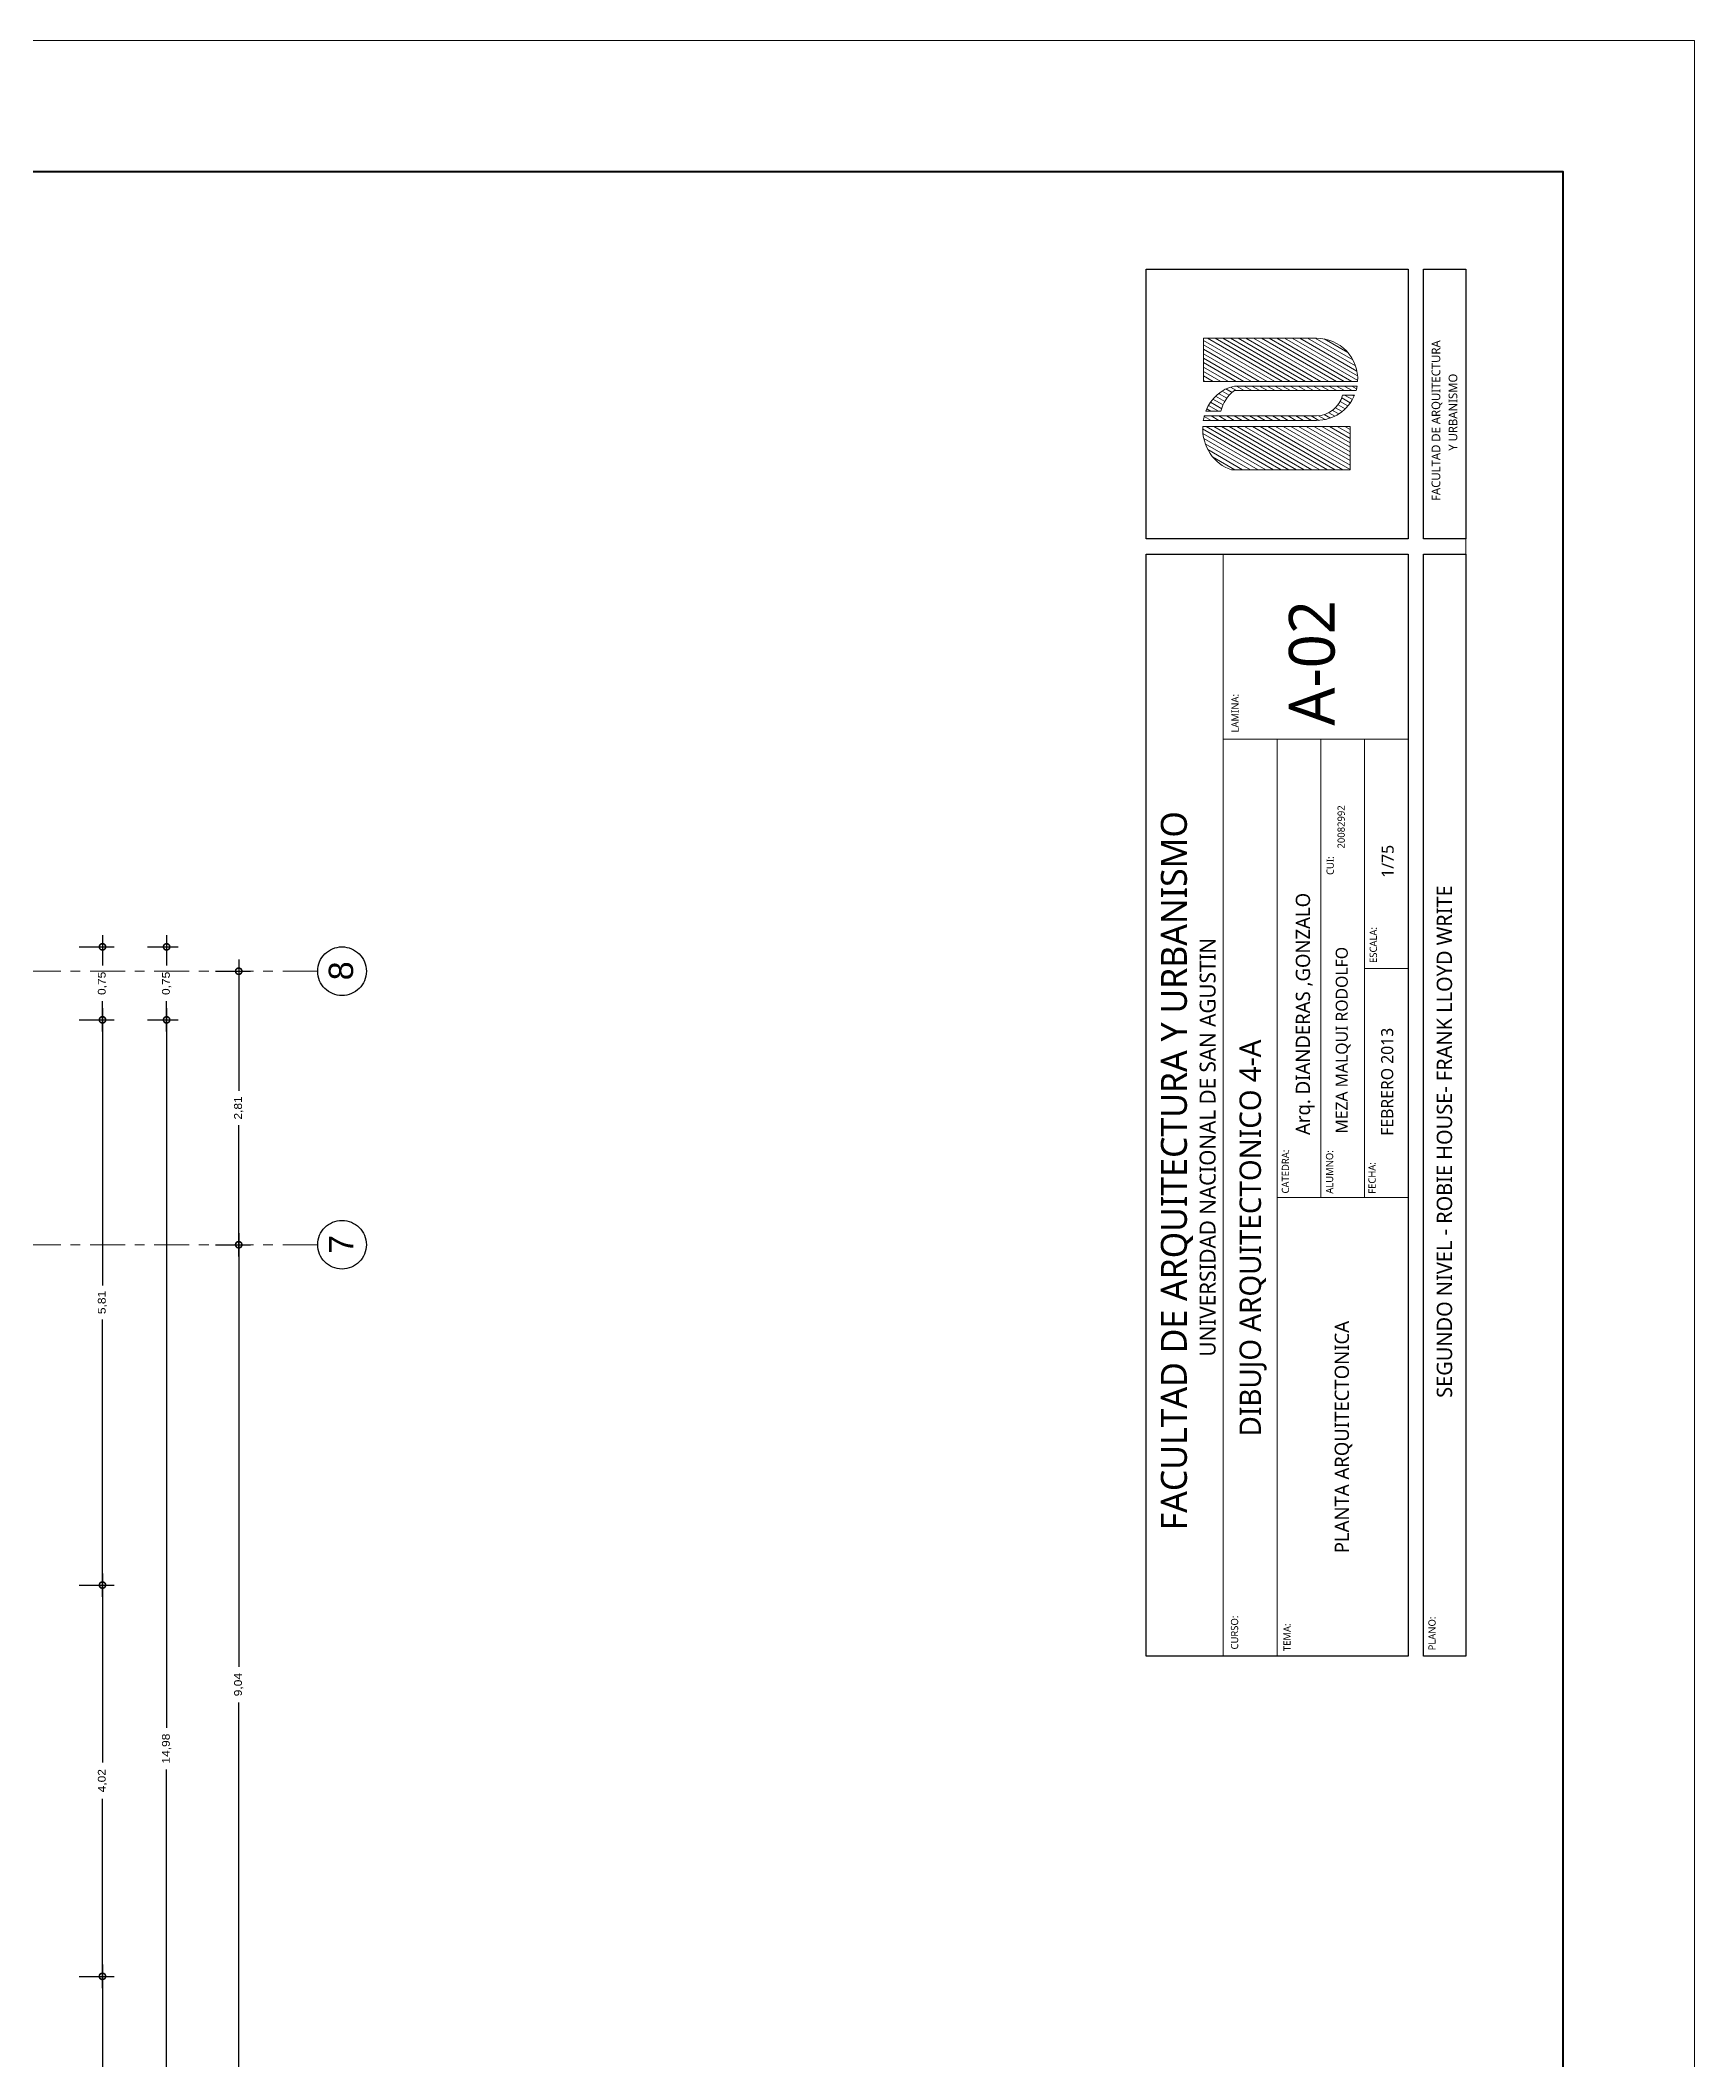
# Model space of a CAD drawing. Header units: millimetres. Extents: x -1459 to -1413, y -119 to 301.
# Drawn here: x -1430.28 to -1413.28, y -4.03 to 16.71 of the extents above; entities that cross this region are included whole.
import ezdxf

# ---------------------------------------------------------------- set-up
doc = ezdxf.new("R2010")
doc.units = ezdxf.units.MM
doc.linetypes.add('ACAD_ISO10W100', pattern=[18, 12, -3, 0, -3])
doc.layers.get('0').update_dxf_attribs({"lineweight": 0})
doc.layers.get('Defpoints').update_dxf_attribs({"lineweight": 5})
for name, color, linetype, lineweight in [('COTAS', 190, 'Continuous', 9), ('EJES', 2, 'ACAD_ISO10W100', 13), ('ROTULO', 7, 'Continuous', 5)]:
    doc.layers.add(name, color=color, linetype=linetype, lineweight=lineweight)
doc.styles.add('ARIAL DERECHO', font='arial.ttf', dxfattribs={"width": 1.1})
doc.styles.add('arial normal', font='arial.ttf', dxfattribs={"height": 0.25})
doc.styles.add('Lucida handwriting', font='', dxfattribs={"width": 0.9, "oblique": 10})
doc.styles.get('Lucida handwriting').set_extended_font_data('Lucida Handwriting')
doc.dimstyles.new('COTAS 50 OK', dxfattribs={"dimtxt": 0.08, "dimasz": 0.13, "dimexe": 0.12, "dimexo": 0.2, "dimgap": 0.07, "dimtad": 0, "dimtih": 1, "dimtoh": 1, "dimzin": 0, "dimtxsty": 'ARIAL DERECHO', "dimblk": 'DOTSMALL', "dimcen": 0.15, "dimdle": 0.12, "dimadec": 0, "dimazin": 0, "dimtfac": 1, "dimtmove": 1, "dimatfit": 3, "dimfxl": 1, "dimtzin": 0, "dimarcsym": 0})

# ---------------------------------------------------------------- blocks, each defined once
blk = doc.blocks.new('_DotSmall')
at = {"color": 0, "linetype": 'ByBlock', "const_width": 0.5}
blk.add_lwpolyline([(-0.0625, 0, 1), (0.0625, 0, 1)], format="xyb", close=True, dxfattribs=at)
blk = doc.blocks.new('*D339')
at = {"layer": 'COTAS', "color": 0, "lineweight": -2}
for p, q in [((-1429.64002921784, -3.056899325077812), (-1429.64002921784, -4.340817715874278)), ((-1429.878038981923, -3.176899325077812), (-1429.52002921784, -3.176899325077812)), ((-1429.64002921784, -5.994520554146868), (-1429.64002921784, -4.710602163350402)), ((-1429.878038981923, -5.874520554146868), (-1429.52002921784, -5.874520554146868))]:
    blk.add_line(p, q, dxfattribs=at)
at = {"layer": 'Defpoints', "color": 0}
for p in [(-1430.078038981923, -3.176899325077812), (-1430.078038981923, -5.874520554146869), (-1429.64002921784, -5.874520554146868)]:
    blk.add_point(p, dxfattribs=at)
at = {"layer": 'COTAS', "color": 0, "lineweight": -2, "xscale": 0.13, "yscale": 0.13, "zscale": 0.13}
for p, rotation in [((-1429.64002921784, -3.176899325077812), 90), ((-1429.64002921784, -5.874520554146868), 270)]:
    blk.add_blockref('_DotSmall', p, dxfattribs=dict(at, rotation=rotation))
at = {"layer": 'COTAS', "color": 0, "insert": (-1429.64002921784, -4.525709939612286), "char_height": 0.08, "attachment_point": 5, "rotation": 90.00000000000001, "style": 'ARIAL DERECHO'}
blk.add_mtext('2,70', dxfattribs=at)
blk = doc.blocks.new('*D340')
at = {"layer": 'COTAS', "color": 0, "lineweight": -2}
for p, q in [((-1429.64002921784, 7.520479445852029), (-1429.64002921784, 7.21010154680698)), ((-1429.878038981923, 7.400479445852029), (-1429.52002921784, 7.400479445852029)), ((-1429.878038981923, 6.650479445851972), (-1429.52002921784, 6.650479445851972)), ((-1429.64002921784, 6.530479445851972), (-1429.64002921784, 6.840857344897021))]:
    blk.add_line(p, q, dxfattribs=at)
at = {"layer": 'Defpoints', "color": 0}
for p in [(-1430.078038981923, 7.400479445852028), (-1430.078038981923, 6.650479445851971), (-1429.64002921784, 6.650479445851972)]:
    blk.add_point(p, dxfattribs=at)
at = {"layer": 'COTAS', "color": 0, "lineweight": -2, "xscale": 0.13, "yscale": 0.13, "zscale": 0.13}
for p, rotation in [((-1429.64002921784, 7.400479445852029), 90), ((-1429.64002921784, 6.650479445851972), 270)]:
    blk.add_blockref('_DotSmall', p, dxfattribs=dict(at, rotation=rotation))
at = {"layer": 'COTAS', "color": 0, "insert": (-1429.64002921784, 7.025479445852055), "char_height": 0.08, "attachment_point": 5, "rotation": 90.00000000000001, "style": 'ARIAL DERECHO'}
blk.add_mtext('0,75', dxfattribs=at)
blk = doc.blocks.new('*D341')
at = {"layer": 'COTAS', "color": 0, "lineweight": -2}
for p, q in [((-1428.980860415906, 7.520479445852028), (-1428.980860415906, 7.210101546806979)), ((-1429.178038981923, 7.400479445852028), (-1428.860860415906, 7.400479445852028)), ((-1429.178038981923, 6.650479445851971), (-1428.860860415906, 6.650479445851971)), ((-1428.980860415906, 6.530479445851971), (-1428.980860415906, 6.84085734489702))]:
    blk.add_line(p, q, dxfattribs=at)
at = {"layer": 'Defpoints', "color": 0}
for p in [(-1429.378038981923, 7.400479445852028), (-1429.378038981923, 6.650479445851971), (-1428.980860415906, 6.650479445851971)]:
    blk.add_point(p, dxfattribs=at)
at = {"layer": 'COTAS', "color": 0, "lineweight": -2, "xscale": 0.13, "yscale": 0.13, "zscale": 0.13}
for p, rotation in [((-1428.980860415906, 7.400479445852028), 90), ((-1428.980860415906, 6.650479445851971), 270)]:
    blk.add_blockref('_DotSmall', p, dxfattribs=dict(at, rotation=rotation))
at = {"layer": 'COTAS', "color": 0, "insert": (-1428.980860415906, 7.025479445852054), "char_height": 0.08, "attachment_point": 5, "rotation": 90.00000000000001, "style": 'ARIAL DERECHO'}
blk.add_mtext('0,75', dxfattribs=at)
blk = doc.blocks.new('*D342')
at = {"layer": 'COTAS', "color": 0, "lineweight": -2}
for p, q in [((-1429.878038981923, 0.8430496562268388), (-1429.52002921784, 0.8430496562268389)), ((-1429.64002921784, 0.9630496562268389), (-1429.64002921784, -0.9813122832658686)), ((-1429.64002921784, -3.296899325077812), (-1429.64002921784, -1.352537385585105)), ((-1429.878038981923, -3.176899325077812), (-1429.52002921784, -3.176899325077812))]:
    blk.add_line(p, q, dxfattribs=at)
at = {"layer": 'Defpoints', "color": 0}
for p in [(-1430.078038981923, 0.8430496562268388), (-1430.078038981923, -3.176899325077812), (-1429.64002921784, -3.176899325077812)]:
    blk.add_point(p, dxfattribs=at)
at = {"layer": 'COTAS', "color": 0, "lineweight": -2, "xscale": 0.13, "yscale": 0.13, "zscale": 0.13}
for p, rotation in [((-1429.64002921784, 0.8430496562268389), 90), ((-1429.64002921784, -3.176899325077812), 270)]:
    blk.add_blockref('_DotSmall', p, dxfattribs=dict(at, rotation=rotation))
at = {"layer": 'COTAS', "color": 0, "insert": (-1429.64002921784, -1.166924834425432), "char_height": 0.08, "attachment_point": 5, "rotation": 90.00000000000001, "style": 'ARIAL DERECHO'}
blk.add_mtext('4,02', dxfattribs=at)
blk = doc.blocks.new('*D343')
at = {"layer": 'COTAS', "color": 0, "lineweight": -2}
for p, q in [((-1429.878038981923, 6.650479445851972), (-1429.52002921784, 6.650479445851972)), ((-1429.64002921784, 6.770479445851972), (-1429.64002921784, 3.922562641080333)), ((-1429.64002921784, 0.7230496562268389), (-1429.64002921784, 3.570966460998477)), ((-1429.878038981923, 0.8430496562268388), (-1429.52002921784, 0.8430496562268389))]:
    blk.add_line(p, q, dxfattribs=at)
at = {"layer": 'Defpoints', "color": 0}
for p in [(-1430.078038981923, 6.650479445851971), (-1430.078038981923, 0.8430496562268388), (-1429.64002921784, 0.8430496562268389)]:
    blk.add_point(p, dxfattribs=at)
at = {"layer": 'COTAS', "color": 0, "lineweight": -2, "xscale": 0.13, "yscale": 0.13, "zscale": 0.13}
for p, rotation in [((-1429.64002921784, 6.650479445851972), 90), ((-1429.64002921784, 0.8430496562268389), 270)]:
    blk.add_blockref('_DotSmall', p, dxfattribs=dict(at, rotation=rotation))
at = {"layer": 'COTAS', "color": 0, "insert": (-1429.64002921784, 3.74676455103946), "char_height": 0.08, "attachment_point": 5, "rotation": 90.00000000000001, "style": 'ARIAL DERECHO'}
blk.add_mtext('5,81', dxfattribs=at)
blk = doc.blocks.new('*D358')
at = {"layer": 'COTAS', "color": 0, "lineweight": -2}
for p, q in [((-1428.23973591286, 4.460034666844048), (-1428.23973591286, 0.004368925379233837)), ((-1428.478038981923, 4.340034666844048), (-1428.11973591286, 4.340034666844048)), ((-1428.23973591286, -4.819520554148336), (-1428.23973591286, -0.363854812683522)), ((-1428.478038981923, -4.699520554148336), (-1428.11973591286, -4.699520554148336))]:
    blk.add_line(p, q, dxfattribs=at)
at = {"layer": 'Defpoints', "color": 0}
for p in [(-1428.678038981923, 4.340034666844048), (-1428.678038981923, -4.699520554148336), (-1428.23973591286, -4.699520554148336)]:
    blk.add_point(p, dxfattribs=at)
at = {"layer": 'COTAS', "color": 0, "lineweight": -2, "xscale": 0.13, "yscale": 0.13, "zscale": 0.13}
for p, rotation in [((-1428.23973591286, 4.340034666844048), 90), ((-1428.23973591286, -4.699520554148336), 270)]:
    blk.add_blockref('_DotSmall', p, dxfattribs=dict(at, rotation=rotation))
at = {"layer": 'COTAS', "color": 0, "insert": (-1428.23973591286, -0.1797429436520893), "char_height": 0.08, "attachment_point": 5, "rotation": 90.00000000000001, "style": 'ARIAL DERECHO'}
blk.add_mtext('9,04', dxfattribs=at)
blk = doc.blocks.new('*D359')
at = {"layer": 'COTAS', "color": 0, "lineweight": -2}
for p, q in [((-1428.23973591286, 7.27047944585146), (-1428.23973591286, 5.921805487452802)), ((-1428.478038981923, 7.15047944585146), (-1428.11973591286, 7.15047944585146)), ((-1428.23973591286, 4.220034666844048), (-1428.23973591286, 5.568708625242706)), ((-1428.478038981923, 4.340034666844048), (-1428.11973591286, 4.340034666844048))]:
    blk.add_line(p, q, dxfattribs=at)
at = {"layer": 'Defpoints', "color": 0}
for p in [(-1428.678038981923, 7.15047944585146), (-1428.678038981923, 4.340034666844048), (-1428.23973591286, 4.340034666844048)]:
    blk.add_point(p, dxfattribs=at)
at = {"layer": 'COTAS', "color": 0, "lineweight": -2, "xscale": 0.13, "yscale": 0.13, "zscale": 0.13}
for p, rotation in [((-1428.23973591286, 7.15047944585146), 90), ((-1428.23973591286, 4.340034666844048), 270)]:
    blk.add_blockref('_DotSmall', p, dxfattribs=dict(at, rotation=rotation))
at = {"layer": 'COTAS', "color": 0, "insert": (-1428.23973591286, 5.745257056347809), "char_height": 0.08, "attachment_point": 5, "rotation": 90.00000000000001, "style": 'ARIAL DERECHO'}
blk.add_mtext('2,81', dxfattribs=at)
blk = doc.blocks.new('*D514')
at = {"layer": 'COTAS', "color": 0, "lineweight": -2}
for p, q in [((-1429.178038981923, 6.650479445851971), (-1428.860860415906, 6.650479445851971)), ((-1428.980860415906, 6.770479445851971), (-1428.980860415906, -0.6225949061260982)), ((-1428.980860415906, -8.444520554147823), (-1428.980860415906, -1.051446202169754)), ((-1429.178038981923, -8.324520554147824), (-1428.860860415906, -8.324520554147824))]:
    blk.add_line(p, q, dxfattribs=at)
at = {"layer": 'Defpoints', "color": 0}
for p in [(-1429.378038981923, 6.650479445851971), (-1428.980860415906, 6.650479445851971), (-1429.378038981923, -8.324520554147824)]:
    blk.add_point(p, dxfattribs=at)
at = {"layer": 'COTAS', "color": 0, "lineweight": -2, "xscale": 0.13, "yscale": 0.13, "zscale": 0.13}
for p, rotation in [((-1428.980860415906, 6.650479445851971), 90), ((-1428.980860415906, -8.324520554147824), 270)]:
    blk.add_blockref('_DotSmall', p, dxfattribs=dict(at, rotation=rotation))
at = {"layer": 'COTAS', "color": 0, "insert": (-1428.980860415906, -0.8370205541478715), "char_height": 0.08, "attachment_point": 5, "rotation": 90.00000000000001, "style": 'ARIAL DERECHO'}
blk.add_mtext('14,98', dxfattribs=at)

msp = doc.modelspace()

# ---------------------------------------------------------------- hatches: boundary and pattern name
at = {"layer": 'ROTULO', "lineweight": 15}
h = msp.add_hatch(dxfattribs=at)
h.set_pattern_fill('_USER', color=256, scale=0.03958333333333425, angle=510, style=0, pattern_type=0)
h.set_pattern_definition([(149.9999999999999, (-1413.876463047328, 27.42667883430933), (-0.0197916666666672, -0.03428017223313487), [])])
edge = h.paths.add_edge_path()
edge.add_ellipse((-1417.930924850066, 12.72886159981319), major_axis=(-1.020712112868558e-16, -0.4421210326462571), ratio=0.9118270868853673, start_angle=267.5080912043452, end_angle=344.4627497242379)
edge.add_line((-1418.038911317663, 12.30289721393213), (-1416.817496351879, 12.30289721393213))
edge.add_line((-1416.817496351879, 12.30289721393213), (-1416.817496351879, 12.3251859117694))
edge.add_line((-1416.817496351879, 12.3251859117694), (-1416.817496351879, 12.74808427211515))
edge.add_line((-1416.817496351879, 12.74808427211515), (-1418.333681564584, 12.74808427211515))
edge = h.paths.add_edge_path()
edge.add_ellipse((-1417.930924850066, 12.72886159981319), major_axis=(-1.020712112868558e-16, -0.4421210326462571), ratio=0.9118270868853673, start_angle=253.2531159300606, end_angle=259.4798380955395)
edge.add_line((-1418.327286324728, 12.80958472704255), (-1417.163043104192, 12.80958472704255))
edge.add_arc((-1417.163043104192, 13.23210592419794), 0.4225211971551109, 629.9999999999794, 697.3530514591679)
edge.add_line((-1416.773100398416, 13.0694134281912), (-1416.896500346232, 13.0694134281912))
edge.add_arc((-1417.169689324484, 13.13779498419412), 0.2816172136779371, 631.352316945776, 705.947115299851, ccw=False)
edge.add_line((-1417.163043104192, 12.85625620747762), (-1418.316964507228, 12.85625620747762))
edge = h.paths.add_edge_path()
edge.add_line((-1418.008329890538, 13.11608490862473), (-1416.756763291759, 13.11608490862473))
edge.add_arc((-1417.163043104192, 13.23210592419999), 0.4225211971550971, 704.062287912735, 710.5531463771554)
edge.add_line((-1416.746252024607, 13.16275638905894), (-1418.008329890535, 13.16275638905894))
edge.add_ellipse((-1417.930924850066, 12.72886159981319), major_axis=(-1.020712112868558e-16, -0.4421210326462571), ratio=0.9118270868853673, start_angle=191.0698953171938, end_angle=246.2599975968053)
edge.add_line((-1418.299949953206, 12.90685376677694), (-1418.29602387434, 12.90292768791115))
edge.add_line((-1418.29602387434, 12.90292768791115), (-1418.145711762794, 12.90292768791115))
edge.add_arc((-1417.78860160049, 12.82361734196498), 0.3658111520931911, 486.9172133194292, 527.47844998662, ccw=False)
h.paths.add_polyline_path([(-1418.324464280934, 13.65462712135316), (-1418.324464280934, 13.20942786949316), (-1416.7411309476, 13.20942786949316, 0.4300305333329291), (-1417.163043104192, 13.65462712135316)])

# ---------------------------------------------------------------- linework, layer by layer
at = {"layer": 'EJES', "ltscale": 0.03}
for p, q in [((-1427.428038981923, 7.150479445851232), (-1451.503038981919, 7.15047944585146)), ((-1427.428038981923, 4.34003466684382), (-1451.503038981919, 4.340034666844048))]:
    msp.add_line(p, q, dxfattribs=at)
at = {"layer": 'EJES', "lineweight": 30}
for centre in [(-1427.178038981923, 7.150479445846003), (-1427.178038981923, 4.340034666838591)]:
    msp.add_circle(centre, 0.25, dxfattribs=at)
at = {"layer": 'ROTULO', "ltscale": 0.015}
msp.add_line((-1415.628358653283, 0.1141788343097865), (-1415.628358653283, 14.36417883430979), dxfattribs=at)
at = {"layer": 'ROTULO', "lineweight": 15, "ltscale": 0.2}
for p, q in [((-1418.324464280934, 13.20942786949316), (-1418.324464280934, 13.65462712135316)), ((-1418.324464280934, 13.65462712135316), (-1417.163043104192, 13.65462712135316)), ((-1418.324464280934, 13.20942786949316), (-1416.7411309476, 13.20942786949316)), ((-1418.008329890538, 13.16275638905894), (-1416.746252024607, 13.16275638905894)), ((-1418.008329890538, 13.11608490862473), (-1416.756763291759, 13.11608490862473)), ((-1418.145711762794, 12.90292768791115), (-1418.301503768051, 12.90292768791115)), ((-1416.896500346232, 13.0694134281912), (-1416.773100398416, 13.0694134281912)), ((-1416.817496351879, 12.74808427211515), (-1418.333681564584, 12.74808427211515)), ((-1417.163043104192, 12.80958472704255), (-1418.327286324728, 12.80958472704255)), ((-1417.163043104192, 12.85625620747762), (-1418.316964507228, 12.85625620747762)), ((-1416.817496351879, 12.30289721393213), (-1416.817496351879, 12.74808427211515)), ((-1418.038911317661, 12.30289721393213), (-1416.817496351879, 12.30289721393213))]:
    msp.add_line(p, q, dxfattribs=at)
at = {"layer": 'ROTULO', "lineweight": 15}
for p, q in [((-1418.29602387434, 12.90292768791115), (-1418.299949953206, 12.90685376677694)), ((-1418.122108653284, 0.1141788343097865), (-1418.122108653284, 11.43501216764277)), ((-1416.222108653283, 9.535012167643817), (-1418.122108653284, 9.535012167643817)), ((-1417.567941986617, 0.1141788343097865), (-1417.567941986617, 9.535012167643817)), ((-1417.119330875506, 4.824595500975438), (-1417.119330875506, 9.535012167643817)), ((-1416.670719764394, 4.824595500975438), (-1416.670719764394, 9.535012167643817)), ((-1416.670719764394, 7.179803834309627), (-1416.222108653283, 7.179803834309627)), ((-1417.567941986617, 4.824595500975438), (-1416.222108653283, 4.824595500975438))]:
    msp.add_line(p, q, dxfattribs=at)
at = {"layer": 'ROTULO'}
msp.add_lwpolyline([(-1413.278358653283, -47.78582116568967), (-1413.278358653283, 16.71417883431033), (-1459.028358653283, 16.71417883431033), (-1459.028358653283, -47.78582116568967)], close=True, dxfattribs=at)
at = {"layer": 'ROTULO', "lineweight": 40}
msp.add_lwpolyline([(-1414.628358653283, -46.43582116568976), (-1414.628358653283, 15.36417883431042), (-1457.678358653283, 15.36417883431042), (-1457.678358653283, -46.43582116568976)], close=True, dxfattribs=at)
at = {"layer": 'ROTULO', "lineweight": 30}
for points in [[(-1416.222108653283, 14.36417883430979), (-1416.222108653283, 11.59334550097619), (-1418.91377531995, 11.59334550097619), (-1418.91377531995, 14.36417883430979)], [(-1416.063775319951, 11.59334550097619), (-1416.063775319951, 14.36417883430979), (-1415.628358653283, 14.36417883430979), (-1415.628358653283, 11.59334550097619)], [(-1418.91377531995, 0.1141788343097865), (-1418.91377531995, 11.43501216764277), (-1416.222108653283, 11.43501216764277), (-1416.222108653283, 0.1141788343097865)], [(-1416.063775319951, 0.1141788343097865), (-1416.063775319951, 11.43501216764277), (-1415.628358653283, 11.43501216764277), (-1415.628358653283, 0.1141788343097865)]]:
    msp.add_lwpolyline(points, close=True, dxfattribs=at)
at = {"layer": 'ROTULO', "lineweight": 20}
msp.add_lwpolyline([(-1418.91377531995, 0.1141788343097865), (-1418.91377531995, 11.43501216764277), (-1418.122108653284, 11.43501216764277), (-1418.122108653284, 0.1141788343097865)], close=True, dxfattribs=at)
at = {"layer": 'ROTULO', "lineweight": 15, "ltscale": 0.2}
for centre, radius, start, end in [((-1417.163043104192, 13.23210592419794), 0.4225211971551112, 356.9232750740917, 90), ((-1417.78860160049, 12.82361734196498), 0.3658111520931905, 126.9172133192404, 167.4784499864892), ((-1417.163043104192, 13.23210592419794), 0.4225211971551112, 344.0622879130511, 350.5531463774201), ((-1417.169689324484, 13.13779498419412), 0.2816172136779361, 271.3523169458533, 345.9471152998286), ((-1417.163043104192, 13.23210592419794), 0.4225211971551112, 270, 337.3530514591422)]:
    msp.add_arc(centre, radius, start, end, dxfattribs=at)
for start_param, end_param in [(3.334798774725928, 4.307728297639974), (4.668896967241107, 6.012009133161142), (4.420100713914457, 4.528777517308977)]:
    msp.add_ellipse((-1417.930924850066, 12.72886159981319), major_axis=(-1.020712112868559e-16, -0.442121032646257), ratio=0.9118270868853671, start_param=start_param, end_param=end_param, dxfattribs=at)

# ---------------------------------------------------------------- texts
at = {"layer": 'EJES', "linetype": 'Continuous', "char_height": 0.25, "width": 0.309, "attachment_point": 5, "rotation": 90, "style": 'arial normal'}
for s, insert in [('8', (-1427.187854970181, 7.154161283072625)), ('7', (-1427.187854970181, 4.343716504065213))]:
    msp.add_mtext(s, dxfattribs=dict(at, insert=insert))
at = {"layer": 'ROTULO', "style": 'Lucida handwriting'}
for s, height, p in [('FACULTAD DE ARQUITECTURA', 0.08934342768337755, (-1415.892226773458, 11.98232138002915)), ('Y URBANISMO', 0.08934342768337755, (-1415.717084569628, 12.49776377096375)), ('A-02', 0.4704639831033729, (-1416.977482524872, 9.673674692706317)), ('LAMINA:', 0.0744528564028146, (-1417.963614955245, 9.603201276447312)), ('FACULTAD DE ARQUITECTURA Y URBANISMO', 0.2670593838488982, (-1418.49608967523, 1.405114954747848)), ('20082992', 0.0744528564028146, (-1416.87345449115, 8.410971022645828)), ('CUI:', 0.0744528564028146, (-1416.986655794056, 8.138999190355964)), ('1/75', 0.1241717879363796, (-1416.371330111007, 8.1107322531941)), ('Arq. DIANDERAS ,GONZALO', 0.1460844563957407, (-1417.230714712235, 5.467697540270496)), (' SEGUNDO NIVEL - ROBIE HOUSE- FRANK LLOYD WRITE', 0.1574832547889537, (-1415.771009081228, 2.713718403365494)), ('UNIVERSIDAD NACIONAL DE SAN AGUSTIN', 0.1631411529495574, (-1418.201396717817, 3.191029630479949)), ('ESCALA:', 0.0744528564028146, (-1416.543403787096, 7.234949935564106)), ('MEZA MALQUI RODOLFO', 0.1241717879363796, (-1416.842873486204, 5.482533906105193)), ('DIBUJO ARQUITECTONICO 4-A', 0.2194931352959215, (-1417.73498129323, 2.370617169613997)), ('FEBRERO 2013', 0.1241717879363796, (-1416.375996218044, 5.460256307695051)), ('CATEDRA:', 0.0744528564028146, (-1417.446159844071, 4.866217152767792)), ('ALUMNO:', 0.0744528564028146, (-1416.992750869917, 4.864127394141253)), ('FECHA:', 0.0744528564028146, (-1416.556200403171, 4.863219474642353)), ('PLANTA ARQUITECTONICA', 0.1460844563957407, (-1416.83104799748, 1.169761354272016)), ('CURSO:', 0.0744528564028146, (-1417.969099778404, 0.1814313191058723)), ('TEMA:', 0.0744528564028146, (-1417.42991484757, 0.1648639319599461)), ('PLANO:', 0.0744528564028146, (-1415.939948918721, 0.1722060659996778))]:
    msp.add_text(s, height=height, rotation=90, dxfattribs=at).set_placement(p)

# ---------------------------------------------------------------- dimensions: what is measured, and where the dimension line sits
at = {"layer": 'COTAS'}
for base, p1, p2, picture, middle in [((-1429.64002921784, 6.650479445851972), (-1430.078038981923, 7.400479445852028), (-1430.078038981923, 6.650479445851971), '*D340', (-1429.64002921784, 7.025479445852)), ((-1428.980860415906, 6.650479445851971), (-1429.378038981923, 7.400479445852028), (-1429.378038981923, 6.650479445851971), '*D341', (-1428.980860415906, 7.025479445852)), ((-1428.23973591286, 4.340034666844048), (-1428.678038981923, 7.15047944585146), (-1428.678038981923, 4.340034666844048), '*D359', (-1428.23973591286, 5.745257056347754)), ((-1429.64002921784, 0.8430496562268389), (-1430.078038981923, 6.650479445851971), (-1430.078038981923, 0.8430496562268388), '*D343', (-1429.64002921784, 3.746764551039405)), ((-1428.980860415906, 6.650479445851971), (-1429.378038981923, -8.324520554147824), (-1429.378038981923, 6.650479445851971), '*D514', (-1428.980860415906, -0.8370205541479263)), ((-1428.23973591286, -4.699520554148336), (-1428.678038981923, 4.340034666844048), (-1428.678038981923, -4.699520554148336), '*D358', (-1428.23973591286, -0.1797429436521441)), ((-1429.64002921784, -3.176899325077812), (-1430.078038981923, 0.8430496562268388), (-1430.078038981923, -3.176899325077812), '*D342', (-1429.64002921784, -1.166924834425487)), ((-1429.64002921784, -5.874520554146868), (-1430.078038981923, -3.176899325077812), (-1430.078038981923, -5.874520554146869), '*D339', (-1429.64002921784, -4.52570993961234))]:
    dim = msp.add_linear_dim(base=base, p1=p1, p2=p2, angle=90, dimstyle='COTAS 50 OK', dxfattribs=at)
    dim.commit()
    dim.dimension.update_dxf_attribs({"geometry": picture, "text_midpoint": middle})

doc.saveas('drawing.dxf')
